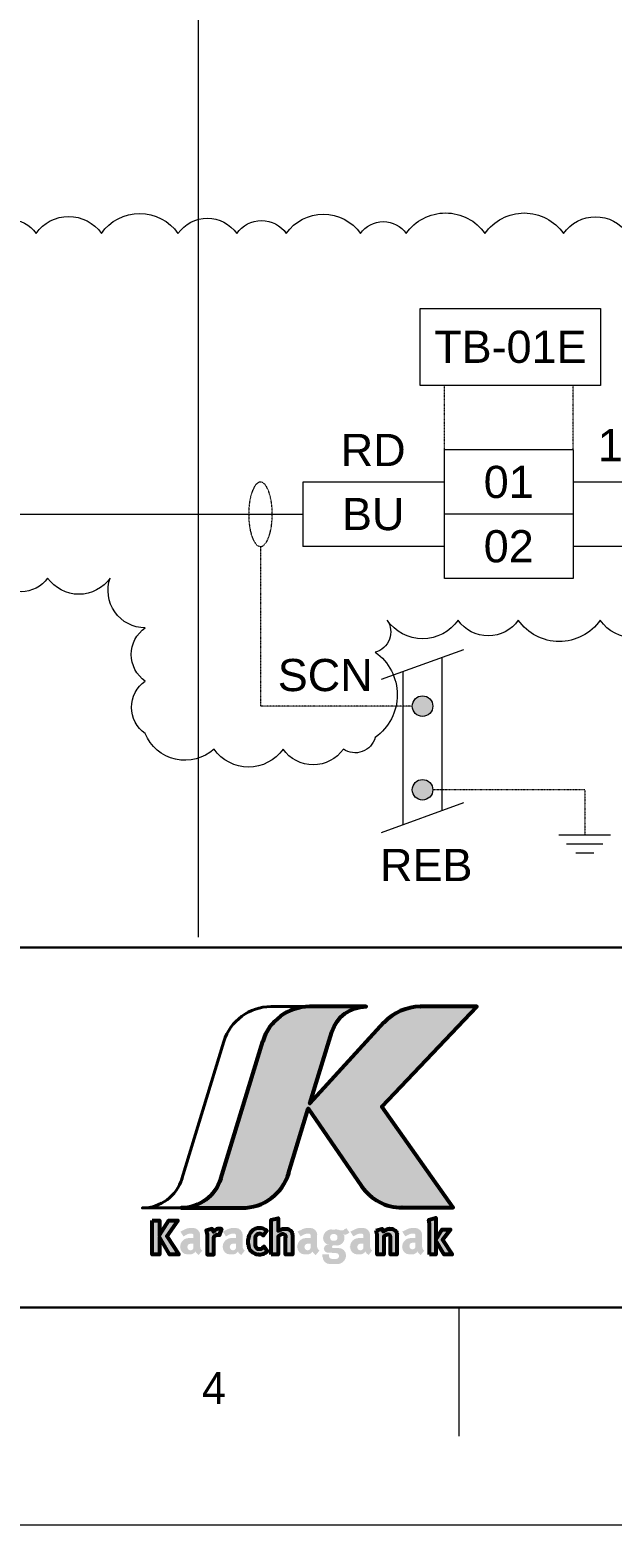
# Model space of a CAD drawing. Header units: millimetres. Extents: x 136827 to 348827, y 2171 to 31871.
# Drawn here: x 279435 to 283958, y 2171 to 13793 of the extents above; entities that cross this region are included whole.
import ezdxf

# ---------------------------------------------------------------- set-up
doc = ezdxf.new("R2010")
doc.units = ezdxf.units.MM
doc.linetypes.add('JIS_02_1.0', pattern=[2, 1, -1])
doc.linetypes.add('JIS_08_11', pattern=[12.799999999999999, 11, -0.6, 0.6, -0.6])
for name, color, linetype, lineweight in [('Level 1', 7, 'Continuous', 0), ('Level 32', 7, 'Continuous', 0), ('Main', 7, 'Continuous', 20), ('Text', 7, 'Continuous', 9)]:
    doc.layers.add(name, color=color, linetype=linetype, lineweight=lineweight)
doc.styles.add('01_ГОСТ_ISO', font='arial.ttf', dxfattribs={"height": 2.5})
doc.styles.add('Styledgn001', font='dgn001.shx')

# ---------------------------------------------------------------- blocks, each defined once
blk = doc.blocks.new('AnonymousCell')
at = {"layer": 'Level 1', "linetype": 'Continuous'}
h = blk.add_hatch(color=7, dxfattribs=at)
edge = h.paths.add_edge_path()
edge.add_arc((-9.965732914049681, -2.421391887535242), 3.214800639467308, 270.0000000000101, 343.0217555555657, ccw=False)
edge.add_line((-9.965732914049113, -5.636192527002549), (-9.975000000000364, -5.637499999999818))
edge.add_line((-9.975000000000364, -5.637499999999818), (-5.262500000000728, -5.637499999999818))
edge.add_line((-5.262500000000728, -5.637499999999818), (-5.252064638480078, -5.63619252700164))
edge.add_arc((-5.252064638480262, -1.823289442982471), 3.812903084019169, 270.0000000000027, 343.0217527777805)
edge.add_line((-1.605344311424233, -2.936689992811353), (-1.625, -2.9375))
edge.add_line((-1.625, -2.9375), (-0.0875000000005457, 2.087500000000091))
edge.add_line((-0.0875000000005457, 2.087500000000091), (4.049999999999272, -3.949999999999818))
edge.add_line((4.049999999999272, -3.949999999999818), (4.056013811182311, -3.951165733616108))
edge.add_arc((7.204095437460466, -1.799930738917724), 3.812903084019455, 214.3466666666609, 269.9994583333277)
edge.add_line((7.204059390782277, -5.612833822766788), (7.1875, -5.612499999999727))
edge.add_line((7.1875, -5.612499999999727), (11.17499999999927, -5.612499999999727))
edge.add_line((11.17499999999927, -5.612499999999727), (5.612499999999272, 2.237500000000182))
edge.add_line((5.612499999999272, 2.237500000000182), (13.01249999999982, 10.01250000000027))
edge.add_line((13.01249999999982, 10.01250000000027), (8.612499999999272, 10.01250000000027))
edge.add_line((8.612499999999272, 10.01250000000027), (8.619890880310777, 10.00838993677735))
edge.add_arc((8.619877755500493, 6.195451385904216), 3.812938550895722, 89.99980277777203, 137.498127777772)
edge.add_line((5.808768750766831, 8.771527191545829), (5.787499999999454, 8.775000000000091))
edge.add_line((5.787499999999454, 8.775000000000091), (0.0374999999994543, 2.487500000000182))
edge.add_line((0.0374999999994543, 2.487500000000182), (1.737499999999272, 8.0625))
edge.add_line((1.737499999999272, 8.0625), (1.74904035527652, 8.049927185668366))
edge.add_arc((4.394700239556833, 7.242166130723655), 2.766223806053211, 90.00066111109862, 163.021755555543, ccw=False)
edge.add_line((4.394668321302561, 10.00838993659272), (4.387499999999818, 10.01250000000027))
edge.add_line((4.387499999999818, 10.01250000000027), (0, 10.01250000000027))
edge.add_line((0, 10.01250000000027), (0.0119154852536667, 10.00838975489432))
edge.add_arc((0.01309319489807903, 6.195486852757538), 3.812903084019201, 90.01769722222221, 163.0217527777777)
edge.add_line((-3.633627132157926, 7.308887402586606), (-3.650000000000546, 7.3125))
edge.add_line((-3.650000000000546, 7.3125), (-6.912500000000364, -3.362499999999727))
edge.add_line((-6.912500000000364, -3.362499999999727), (-6.891047102588345, -3.360141221658978))
for points in [[(-12.21250000000055, -6.612499999999727), (-11.65000000000055, -6.612499999999727), (-11.65000000000055, -7.762499999999818), (-10.91250000000036, -6.612499999999727), (-10.23750000000018, -6.612499999999727), (-11.07500000000073, -7.824999999999818), (-10.15000000000055, -9.25), (-10.875, -9.25), (-11.65000000000055, -7.900000000000091), (-11.65000000000055, -9.25), (-12.21250000000055, -9.25)], [(9.324999999999818, -9.25), (9.324999999999818, -6.862499999999727), (9.274999999999636, -6.549999999999727), (9.8125, -6.400000000000091), (9.824999999999818, -6.549999999999727), (9.824999999999818, -8.125), (10.29999999999927, -7.299999999999727), (10.94999999999982, -7.299999999999727), (10.34999999999945, -8.112499999999727), (11.08749999999964, -9.25), (10.47499999999945, -9.25), (9.824999999999818, -8.174999999999727), (9.824999999999818, -9.25)]]:
    blk.add_hatch(color=7, dxfattribs=at).paths.add_polyline_path(points)
h = blk.add_hatch(color=7, dxfattribs=at)
edge = h.paths.add_edge_path()
edge.add_line((-2.975000000000364, -9.25), (-2.975000000000364, -6.549999999999727))
edge.add_line((-2.975000000000364, -6.549999999999727), (-2.425000000000182, -6.424999999999727))
edge.add_line((-2.425000000000182, -6.424999999999727), (-2.425000000000182, -7.424999999999727))
edge.add_line((-2.425000000000182, -7.424999999999727), (-2.287500000000364, -7.324999999999818))
edge.add_line((-2.287500000000364, -7.324999999999818), (-2.2712758691614, -7.33689697940008))
edge.add_arc((-1.987879033038052, -7.776863581548529), 0.5233396389829217, 89.99999999995521, 122.7869055555108, ccw=False)
edge.add_line((-1.987879033037643, -7.253523942565607), (-1.987500000000182, -7.262499999999818))
edge.add_line((-1.987500000000182, -7.262499999999818), (-1.825000000000728, -7.262499999999818))
edge.add_line((-1.825000000000728, -7.262499999999818), (-1.806186889290075, -7.253523942566062))
edge.add_arc((-1.806186889290075, -7.739482178764774), 0.4859582361987123, 0, 90, ccw=False)
edge.add_line((-1.320228653091363, -7.739482178764774), (-1.325000000000728, -7.737499999999727))
edge.add_line((-1.325000000000728, -7.737499999999727), (-1.325000000000728, -9.25))
edge.add_line((-1.325000000000728, -9.25), (-1.850000000000364, -9.25))
edge.add_line((-1.850000000000364, -9.25), (-1.850000000000364, -7.887499999999818))
edge.add_line((-1.850000000000364, -7.887499999999818), (-1.837900336878192, -7.895274943331515))
edge.add_arc((-2.062188753585022, -7.895274943331265), 0.22428841670683, 359.9999999999362, 483.6459027777141)
edge.add_line((-2.186457695501304, -7.708559855714157), (-2.200000000000728, -7.712500000000091))
edge.add_line((-2.200000000000728, -7.712500000000091), (-2.425000000000182, -7.862499999999727))
edge.add_line((-2.425000000000182, -7.862499999999727), (-2.425000000000182, -9.25))
edge.add_line((-2.425000000000182, -9.25), (-2.975000000000364, -9.25))
h = blk.add_hatch(color=7, dxfattribs=at)
edge = h.paths.add_edge_path()
edge.add_line((-9.700000000000728, -7.3125), (-9.685041376869776, -7.302249436715556))
edge.add_arc((-9.192356346617089, -8.309668816958037), 1.121442083535097, 90, 116.06124722222219, ccw=False)
edge.add_line((-9.192356346617089, -7.188226733423107), (-9.200000000000728, -7.1875))
edge.add_line((-9.200000000000728, -7.1875), (-9.0625, -7.1875))
edge.add_line((-9.0625, -7.1875), (-9.050021472861772, -7.188226733423107))
edge.add_arc((-9.050021472861772, -7.748947775191027), 0.5607210417675476, 0, 90, ccw=False)
edge.add_line((-8.489300431094307, -7.748947775191027), (-8.512500000000728, -7.75))
edge.add_line((-8.512500000000728, -7.75), (-8.512500000000728, -8.674999999999727))
edge.add_line((-8.512500000000728, -8.674999999999727), (-8.489300431094307, -8.673401986086446))
edge.add_arc((-8.190249208818386, -8.673401986086446), 0.2990512222760254, 180, 229.9356944444445)
edge.add_line((-8.382732621848845, -8.90227262477265), (-8.387500000000728, -8.900000000000091))
edge.add_line((-8.387500000000728, -8.900000000000091), (-8.325000000000728, -8.949999999999818))
edge.add_line((-8.325000000000728, -8.949999999999818), (-8.612500000000182, -9.299999999999727))
edge.add_line((-8.612500000000182, -9.299999999999727), (-8.775000000000546, -9.150000000000091))
edge.add_line((-8.775000000000546, -9.150000000000091), (-8.760402918654108, -9.163839427364564))
edge.add_arc((-8.5679191283607, -8.934969105961954), 0.2990512222760254, 195.8908416666667, 229.9356, ccw=False)
edge.add_line((-8.855542134418101, -9.016850971667282), (-8.855542131822403, -9.016850975830948))
edge.add_arc((-9.269592268517044, -8.762453861790618), 0.4859582361985416, 270, 328.4329611111111, ccw=False)
edge.add_line((-9.269592268517044, -9.24841209798933), (-9.287500000000364, -9.25))
edge.add_line((-9.287500000000364, -9.25), (-9.5, -9.25))
edge.add_line((-9.5, -9.25), (-9.482303752802181, -9.24841209798933))
edge.add_arc((-9.482303752802181, -8.68769105622141), 0.5607210417675476, 180, 270, ccw=False)
edge.add_line((-10.04302479456965, -8.68769105622141), (-10.05000000000018, -8.6875))
edge.add_line((-10.05000000000018, -8.6875), (-10.05000000000018, -8.650000000000091))
edge.add_line((-10.05000000000018, -8.650000000000091), (-10.04302479456965, -8.651146996859552))
edge.add_arc((-9.370159544448143, -8.651146996859552), 0.6728652501210585, 90, 180, ccw=False)
edge.add_line((-9.370159544448143, -7.978281746738503), (-9.387500000000728, -7.974999999999909))
edge.add_line((-9.387500000000728, -7.974999999999909), (-9.025000000000546, -7.974999999999909))
edge.add_line((-9.025000000000546, -7.974999999999909), (-9.025000000000546, -7.775000000000091))
edge.add_line((-9.025000000000546, -7.775000000000091), (-9.008882304562576, -7.776889439237038))
edge.add_arc((-9.158407915700991, -7.776889439237038), 0.1495256111380127, 0, 90)
edge.add_line((-9.158407915700991, -7.627363828099078), (-9.162500000000364, -7.625))
edge.add_line((-9.162500000000364, -7.625), (-9.237500000000182, -7.625))
edge.add_line((-9.237500000000182, -7.625), (-9.236538339460822, -7.627363828099078))
edge.add_arc((-9.236538339460822, -8.150703467082167), 0.5233396389830448, 450.0000000000001, 478.7710666666667)
edge.add_line((-9.488427513453644, -7.691970187543575), (-9.5, -7.6875))
edge.add_line((-9.5, -7.6875), (-9.787500000000364, -7.849999999999909))
edge.add_line((-9.787500000000364, -7.849999999999909), (-10.02500000000055, -7.474999999999909))
edge.add_line((-10.02500000000055, -7.474999999999909), (-9.700000000000728, -7.3125))
edge = h.paths.add_edge_path(flags=0)
edge.add_line((-9.262500000000728, -8.424999999999727), (-9.252356726249673, -8.418393870785167))
edge.add_arc((-9.252356726249673, -8.642682287492335), 0.2242884167070194, 90, 180)
edge.add_line((-9.47664514295684, -8.642682287492335), (-9.487500000000182, -8.637499999999818))
edge.add_line((-9.487500000000182, -8.637499999999818), (-9.487500000000182, -8.699999999999818))
edge.add_line((-9.487500000000182, -8.699999999999818), (-9.47664514295684, -8.70468868936132))
edge.add_arc((-9.252356726249673, -8.70468868936132), 0.2242884167070191, 180, 270)
edge.add_line((-9.252356726249673, -8.928977106068487), (-9.262500000000728, -8.9375))
edge.add_line((-9.262500000000728, -8.9375), (-9.237500000000182, -8.9375))
edge.add_line((-9.237500000000182, -8.9375), (-9.233170721269744, -8.928977106068487))
edge.add_arc((-9.233170721269744, -8.70468868936132), 0.2242884167070191, 270, 360)
edge.add_line((-9.008882304562576, -8.70468868936132), (-9.025000000000546, -8.699999999999818))
edge.add_line((-9.025000000000546, -8.699999999999818), (-9.025000000000546, -8.424999999999727))
edge.add_line((-9.025000000000546, -8.424999999999727), (-9.262500000000728, -8.424999999999727))
h = blk.add_hatch(color=7, dxfattribs=at)
edge = h.paths.add_edge_path()
edge.add_arc((-8.500502702972666, -7.754073775385621), 0.5607210417663405, -2.381739250267856e-10, 16.307161110872983, ccw=False)
edge.add_line((-7.939781661206325, -7.754073775387951), (-7.950000000000728, -7.75))
edge.add_line((-7.950000000000728, -7.75), (-7.950000000000728, -9.25))
edge.add_line((-7.950000000000728, -9.25), (-7.425000000000182, -9.25))
edge.add_line((-7.425000000000182, -9.25), (-7.425000000000182, -7.949999999999818))
edge.add_line((-7.425000000000182, -7.949999999999818), (-7.421866998301994, -7.952854291323547))
edge.add_arc((-7.197578581594826, -7.952854291323547), 0.2242884167071679, 90, 180, ccw=False)
edge.add_line((-7.197578581594826, -7.728565874616379), (-7.212500000000546, -7.724999999999909))
edge.add_line((-7.212500000000546, -7.724999999999909), (-7.125, -7.724999999999909))
edge.add_line((-7.125, -7.724999999999909), (-7.112744799344, -7.728565874616379))
edge.add_arc((-7.112744799344823, -7.952854291322509), 0.2242884167061296, 71.4492749997898, 89.99999999979002, ccw=False)
edge.add_line((-7.0413887628265, -7.74021936963527), (-7.050000000000182, -7.737499999999727))
edge.add_line((-7.050000000000182, -7.737499999999727), (-6.987500000000182, -7.762499999999818))
edge.add_line((-6.987500000000182, -7.762499999999818), (-6.837500000000546, -7.3125))
edge.add_line((-6.837500000000546, -7.3125), (-6.825828814747183, -7.328895870777615))
edge.add_arc((-6.87898749933164, -7.311056725056269), 0.05607210417682874, 341.4491277778837, 450.0000000001053)
edge.add_line((-6.878987499331743, -7.254984620879441), (-6.887500000000728, -7.262499999999818))
edge.add_line((-6.887500000000728, -7.262499999999818), (-7.050000000000182, -7.262499999999818))
edge.add_line((-7.050000000000182, -7.262499999999818), (-7.034943835791637, -7.254984620879895))
edge.add_arc((-7.034943835791966, -7.703561454293854), 0.4485768334139584, 89.99999999995802, 134.1589611110692)
edge.add_line((-7.347445526906995, -7.381748047913788), (-7.362500000000182, -7.375))
edge.add_line((-7.362500000000182, -7.375), (-7.462500000000546, -7.5))
edge.add_line((-7.462500000000546, -7.5), (-7.550000000000182, -7.25))
edge.add_line((-7.550000000000182, -7.25), (-8.025000000000546, -7.387499999999818))
edge.add_line((-8.025000000000546, -7.387499999999818), (-7.975000000000364, -7.587500000000091))
edge.add_line((-7.975000000000364, -7.587500000000091), (-7.962339353566676, -7.59663078241465))
h = blk.add_hatch(color=7, dxfattribs=at)
edge = h.paths.add_edge_path()
edge.add_line((-6.400000000000546, -7.3125), (-6.380413226511337, -7.302249436715556))
edge.add_arc((-5.887728196258649, -8.309668816958037), 1.121442083535097, 90, 116.06124722222219, ccw=False)
edge.add_line((-5.887728196258649, -7.188226733423107), (-5.887500000000728, -7.1875))
edge.add_line((-5.887500000000728, -7.1875), (-5.762500000000728, -7.1875))
edge.add_line((-5.762500000000728, -7.1875), (-5.745393322503332, -7.188226733423107))
edge.add_arc((-5.745393322503332, -7.748947775191027), 0.5607210417675476, 0, 90, ccw=False)
edge.add_line((-5.184672280735867, -7.748947775191027), (-5.1875, -7.75))
edge.add_line((-5.1875, -7.75), (-5.1875, -8.674999999999727))
edge.add_line((-5.1875, -8.674999999999727), (-5.184672280736777, -8.673401986086446))
edge.add_arc((-4.885621058460856, -8.673401986086446), 0.2990512222760254, 180, 229.9356944444445)
edge.add_line((-5.078104471491315, -8.90227262477265), (-5.087500000000546, -8.900000000000091))
edge.add_line((-5.087500000000546, -8.900000000000091), (-5.025000000000546, -8.949999999999818))
edge.add_line((-5.025000000000546, -8.949999999999818), (-5.300000000000182, -9.299999999999727))
edge.add_line((-5.300000000000182, -9.299999999999727), (-5.475000000000364, -9.150000000000091))
edge.add_line((-5.475000000000364, -9.150000000000091), (-5.455774768295669, -9.163839427364564))
edge.add_arc((-5.26329097800226, -8.934969105961954), 0.2990512222760254, 195.8908416666667, 229.9356, ccw=False)
edge.add_line((-5.550913984058752, -9.016850971667282), (-5.550913981464873, -9.016850975830948))
edge.add_arc((-5.964964118159514, -8.762453861790618), 0.4859582361985416, 270, 328.4329611111111, ccw=False)
edge.add_line((-5.964964118159514, -9.24841209798933), (-5.975000000000364, -9.25))
edge.add_line((-5.975000000000364, -9.25), (-6.200000000000728, -9.25))
edge.add_line((-6.200000000000728, -9.25), (-6.177675602444651, -9.24841209798933))
edge.add_arc((-6.177675602444651, -8.68769105622141), 0.5607210417675476, 180, 270, ccw=False)
edge.add_line((-6.738396644212116, -8.68769105622141), (-6.75, -8.6875))
edge.add_line((-6.75, -8.6875), (-6.75, -8.650000000000091))
edge.add_line((-6.75, -8.650000000000091), (-6.738396644212116, -8.651146996859552))
edge.add_arc((-6.065531394090613, -8.651146996859552), 0.6728652501210585, 90, 180, ccw=False)
edge.add_line((-6.065531394090613, -7.978281746738503), (-6.075000000000728, -7.974999999999909))
edge.add_line((-6.075000000000728, -7.974999999999909), (-5.712500000000546, -7.974999999999909))
edge.add_line((-5.712500000000546, -7.974999999999909), (-5.712500000000546, -7.775000000000091))
edge.add_line((-5.712500000000546, -7.775000000000091), (-5.704254154203227, -7.776889439237038))
edge.add_arc((-5.853779765341642, -7.776889439237038), 0.1495256111380127, 0, 90)
edge.add_line((-5.853779765341642, -7.627363828099078), (-5.862500000000182, -7.625))
edge.add_line((-5.862500000000182, -7.625), (-5.9375, -7.625))
edge.add_line((-5.9375, -7.625), (-5.931910189102382, -7.627363828099078))
edge.add_arc((-5.931910189102382, -8.150703467082167), 0.5233396389830448, 450.0000000000001, 478.7710666666667)
edge.add_line((-6.183799363095204, -7.691970187543575), (-6.200000000000728, -7.6875))
edge.add_line((-6.200000000000728, -7.6875), (-6.487500000000182, -7.849999999999909))
edge.add_line((-6.487500000000182, -7.849999999999909), (-6.725000000000364, -7.474999999999909))
edge.add_line((-6.725000000000364, -7.474999999999909), (-6.400000000000546, -7.3125))
edge = h.paths.add_edge_path(flags=0)
edge.add_line((-5.962500000000546, -8.424999999999727), (-5.947728575891233, -8.418393870785167))
edge.add_arc((-5.947728575891233, -8.642682287492335), 0.2242884167070194, 90, 180)
edge.add_line((-6.172016992597491, -8.642682287492335), (-6.1875, -8.637499999999818))
edge.add_line((-6.1875, -8.637499999999818), (-6.1875, -8.699999999999818))
edge.add_line((-6.1875, -8.699999999999818), (-6.172016992597491, -8.70468868936132))
edge.add_arc((-5.947728575891233, -8.70468868936132), 0.2242884167070191, 180, 270)
edge.add_line((-5.947728575891233, -8.928977106068487), (-5.962500000000546, -8.9375))
edge.add_line((-5.962500000000546, -8.9375), (-5.9375, -8.9375))
edge.add_line((-5.9375, -8.9375), (-5.928542570911304, -8.928977106068487))
edge.add_arc((-5.928542570911304, -8.70468868936132), 0.2242884167070191, 270, 360)
edge.add_line((-5.704254154204136, -8.70468868936132), (-5.712500000000546, -8.699999999999818))
edge.add_line((-5.712500000000546, -8.699999999999818), (-5.712500000000546, -8.424999999999727))
edge.add_line((-5.712500000000546, -8.424999999999727), (-5.962500000000546, -8.424999999999727))
h = blk.add_hatch(color=7, dxfattribs=at)
edge = h.paths.add_edge_path()
edge.add_line((-4.775000000000546, -8.087500000000091), (-4.775000000000546, -8.424999999999727))
edge.add_line((-4.775000000000546, -8.424999999999727), (-4.762478306873163, -8.426126557561474))
edge.add_arc((-3.940087445613699, -8.42612655756102), 0.8223908612594641, 180.0000000000317, 270.0000000000317)
edge.add_line((-3.940087445613244, -9.248517418820484), (-3.950000000000728, -9.25))
edge.add_line((-3.950000000000728, -9.25), (-3.8125, -9.25))
edge.add_line((-3.8125, -9.25), (-3.798478413415978, -9.248517420035569))
edge.add_arc((-3.845693852661986, -8.479791006445518), 0.7701750428663697, 273.5147111111602, 303.5489694444935)
edge.add_line((-3.420057009908305, -9.121665507220314), (-3.425000000000182, -9.125))
edge.add_line((-3.425000000000182, -9.125), (-3.25, -8.987499999999727))
edge.add_line((-3.25, -8.987499999999727), (-3.512500000000728, -8.637499999999818))
edge.add_line((-3.512500000000728, -8.637499999999818), (-3.662500000000364, -8.775000000000091))
edge.add_line((-3.662500000000364, -8.775000000000091), (-3.664036900633619, -8.777156169454429))
edge.add_arc((-3.889336538790969, -8.478866041456222), 0.3738140278467624, 270.6758222220893, 307.0638861109782, ccw=False)
edge.add_line((-3.884927383857757, -8.852654065298339), (-3.884927366507327, -8.852654065220122))
edge.add_arc((-3.880983709670304, -8.55362884702671), 0.2990512222761611, 179.9999999999847, 269.24440555554025, ccw=False)
edge.add_line((-4.180034931946466, -8.55362884702663), (-4.1875, -8.549999999999727))
edge.add_line((-4.1875, -8.549999999999727), (-4.1875, -7.924999999999727))
edge.add_line((-4.1875, -7.924999999999727), (-4.180034931946466, -7.92620169474776))
edge.add_arc((-3.880983709670304, -7.926201694747681), 0.2990512222761614, 90.75559444445969, 180.0000000000153, ccw=False)
edge.add_line((-3.884927366507327, -7.627176476554268), (-3.884927383857757, -7.627176476476052))
edge.add_arc((-3.889336538790969, -8.000964500318169), 0.3738140278467624, 52.93611388902178, 89.32417777791068, ccw=False)
edge.add_line((-3.664036900633619, -7.702674372319962), (-3.662500000000364, -7.699999999999818))
edge.add_line((-3.662500000000364, -7.699999999999818), (-3.575000000000728, -7.775000000000091))
edge.add_line((-3.575000000000728, -7.775000000000091), (-3.300000000000182, -7.424999999999727))
edge.add_line((-3.300000000000182, -7.424999999999727), (-3.412500000000364, -7.349999999999909))
edge.add_line((-3.412500000000364, -7.349999999999909), (-3.411191273264194, -7.346762020806636))
edge.add_arc((-3.861788438195215, -7.943343871529611), 0.7476280556907442, 52.93631666662784, 89.99999999996118)
edge.add_line((-3.861788438194708, -7.195715815838867), (-3.861788374322714, -7.195715815810217))
edge.add_arc((-3.863556499692135, -8.094637623019203), 0.8989235461056688, 89.88730277777273, 179.8867472222172)
edge.add_line((-4.762478289714636, -8.092860781458057), (-4.775000000000546, -8.087500000000091))
h = blk.add_hatch(color=7, dxfattribs=at)
edge = h.paths.add_edge_path()
edge.add_line((-0.5875000000005457, -7.3125), (-0.5828819383032169, -7.302249436715556))
edge.add_arc((-0.0901969080505296, -8.309668816958037), 1.121442083535097, 90, 116.06124722222219, ccw=False)
edge.add_line((-0.0901969080505296, -7.188226733423107), (-0.1000000000003638, -7.1875))
edge.add_line((-0.1000000000003638, -7.1875), (0.0374999999994543, -7.1875))
edge.add_line((0.0374999999994543, -7.1875), (0.05213796570296836, -7.188226733423107))
edge.add_arc((0.05213796570296836, -7.748947775191027), 0.5607210417675476, 0, 90, ccw=False)
edge.add_line((0.6128590074704334, -7.748947775191027), (0.5999999999994543, -7.75))
edge.add_line((0.5999999999994543, -7.75), (0.5999999999994543, -8.674999999999727))
edge.add_line((0.5999999999994543, -8.674999999999727), (0.6128590074713429, -8.673401986086446))
edge.add_arc((0.9119102297472637, -8.673401986086446), 0.2990512222760254, 180, 229.9356944444445)
edge.add_line((0.7194268167168048, -8.90227262477265), (0.7124999999996362, -8.900000000000091))
edge.add_line((0.7124999999996362, -8.900000000000091), (0.7749999999996362, -8.949999999999818))
edge.add_line((0.7749999999996362, -8.949999999999818), (0.4874999999992724, -9.299999999999727))
edge.add_line((0.4874999999992724, -9.299999999999727), (0.3374999999996362, -9.150000000000091))
edge.add_line((0.3374999999996362, -9.150000000000091), (0.3417565199106321, -9.163839427364564))
edge.add_arc((0.5342403102040407, -8.934969105961954), 0.2990512222760254, 195.8908416666667, 229.9356, ccw=False)
edge.add_line((0.2466173041475486, -9.016850971667282), (0.246617306742337, -9.016850975830948))
edge.add_arc((-0.167432829952304, -8.762453861790618), 0.4859582361985416, 270, 328.4329611111111, ccw=False)
edge.add_line((-0.167432829952304, -9.24841209798933), (-0.1750000000001819, -9.25))
edge.add_line((-0.1750000000001819, -9.25), (-0.3875000000007276, -9.25))
edge.add_line((-0.3875000000007276, -9.25), (-0.3801443142365315, -9.24841209798933))
edge.add_arc((-0.3801443142365315, -8.68769105622141), 0.5607210417675476, 180, 270, ccw=False)
edge.add_line((-0.9408653560039966, -8.68769105622141), (-0.9625000000005457, -8.6875))
edge.add_line((-0.9625000000005457, -8.6875), (-0.9625000000005457, -8.650000000000091))
edge.add_line((-0.9625000000005457, -8.650000000000091), (-0.9408653560039966, -8.651146996859552))
edge.add_arc((-0.2680001058824928, -8.651146996859552), 0.6728652501210585, 90, 180, ccw=False)
edge.add_line((-0.2680001058824928, -7.978281746738503), (-0.2875000000003638, -7.974999999999909))
edge.add_line((-0.2875000000003638, -7.974999999999909), (0.0874999999996362, -7.974999999999909))
edge.add_line((0.0874999999996362, -7.974999999999909), (0.0874999999996362, -7.775000000000091))
edge.add_line((0.0874999999996362, -7.775000000000091), (0.09327713400307402, -7.776889439237038))
edge.add_arc((-0.05624847713534109, -7.776889439237038), 0.1495256111380127, 0, 90)
edge.add_line((-0.05624847713534109, -7.627363828099078), (-0.0625, -7.625))
edge.add_line((-0.0625, -7.625), (-0.1500000000005457, -7.625))
edge.add_line((-0.1500000000005457, -7.625), (-0.1343789008960812, -7.627363828099078))
edge.add_arc((-0.1343789008960812, -8.150703467082167), 0.5233396389830448, 450.0000000000001, 478.7710666666667)
edge.add_line((-0.3862680748879939, -7.691970187543575), (-0.4000000000005457, -7.6875))
edge.add_line((-0.4000000000005457, -7.6875), (-0.6875, -7.849999999999909))
edge.add_line((-0.6875, -7.849999999999909), (-0.9250000000001819, -7.474999999999909))
edge.add_line((-0.9250000000001819, -7.474999999999909), (-0.5875000000005457, -7.3125))
edge = h.paths.add_edge_path(flags=0)
edge.add_line((-0.1625000000003638, -8.424999999999727), (-0.1501972876831132, -8.418393870785167))
edge.add_arc((-0.1501972876831132, -8.642682287492335), 0.2242884167070194, 90, 180)
edge.add_line((-0.3744857043902812, -8.642682287492335), (-0.3875000000007276, -8.637499999999818))
edge.add_line((-0.3875000000007276, -8.637499999999818), (-0.3875000000007276, -8.699999999999818))
edge.add_line((-0.3875000000007276, -8.699999999999818), (-0.3744857043902812, -8.70468868936132))
edge.add_arc((-0.1501972876831132, -8.70468868936132), 0.2242884167070191, 180, 270)
edge.add_line((-0.1501972876831132, -8.928977106068487), (-0.1625000000003638, -8.9375))
edge.add_line((-0.1625000000003638, -8.9375), (-0.1500000000005457, -8.9375))
edge.add_line((-0.1500000000005457, -8.9375), (-0.1310112827031844, -8.928977106068487))
edge.add_arc((-0.1310112827031844, -8.70468868936132), 0.2242884167070191, 270, 360)
edge.add_line((0.09327713400398352, -8.70468868936132), (0.0874999999996362, -8.699999999999818))
edge.add_line((0.0874999999996362, -8.699999999999818), (0.0874999999996362, -8.424999999999727))
edge.add_line((0.0874999999996362, -8.424999999999727), (-0.1625000000003638, -8.424999999999727))
h = blk.add_hatch(color=7, dxfattribs=at)
edge = h.paths.add_edge_path()
edge.add_line((1.724999999999454, -7.3125), (1.974999999999454, -7.3125))
edge.add_line((1.974999999999454, -7.3125), (1.985581651759276, -7.30120050710093))
edge.add_arc((1.985581651759276, -8.42264259063586), 1.121442083535097, 74.89065555555561, 90, ccw=False)
edge.add_line((2.277898949319933, -7.339968611882341), (2.274999999999636, -7.349999999999909))
edge.add_line((2.274999999999636, -7.349999999999909), (2.399999999999636, -7.375))
edge.add_line((2.399999999999636, -7.375), (2.402438941509899, -7.373594048029645))
edge.add_arc((2.499877900724641, -7.01270268398639), 0.3738140278450317, -105.1093222222222, -56.1363833333333)
edge.add_line((2.708173780020843, -7.323105251762627), (2.6875, -7.3125))
edge.add_line((2.6875, -7.3125), (2.875, -7.212500000000091))
edge.add_line((2.875, -7.212500000000091), (3.112499999999272, -7.549999999999727))
edge.add_line((3.112499999999272, -7.549999999999727), (2.962499999999636, -7.650000000000091))
edge.add_line((2.962499999999636, -7.650000000000091), (2.977347385885878, -7.64972612061274))
edge.add_arc((2.768026020580692, -7.324903504848407), 0.386426145188393, -116.78669722222219, -57.20156111111112, ccw=False)
edge.add_line((2.593875237511384, -7.669862445073704), (2.593875002639834, -7.669862306183859))
edge.add_arc((2.496534060765043, -7.871926738738694), 0.2242884167070193, 0, 64.2783861111111, ccw=False)
edge.add_line((2.720822477471302, -7.871926738738694), (2.712499999999636, -7.875))
edge.add_line((2.712499999999636, -7.875), (2.712499999999636, -7.949999999999818))
edge.add_line((2.712499999999636, -7.949999999999818), (2.720822477470392, -7.962206507188512))
edge.add_arc((2.122720032918551, -7.962206507188512), 0.5981024445520521, -90, 0, ccw=False)
edge.add_line((2.122720032918551, -8.560308951740808), (2.125, -8.549999999999727))
edge.add_line((2.125, -8.549999999999727), (1.824999999999818, -8.549999999999727))
edge.add_line((1.824999999999818, -8.549999999999727), (1.833086120540429, -8.560308951741263))
edge.add_arc((1.833086120540429, -8.63507175731047), 0.07476280556900634, 450, 540)
edge.add_line((1.758323314970767, -8.63507175731047), (1.75, -8.637499999999818))
edge.add_line((1.75, -8.637499999999818), (1.75, -8.674999999999727))
edge.add_line((1.75, -8.674999999999727), (1.758323314970767, -8.680944345736407))
edge.add_arc((1.833086120540429, -8.680944345736407), 0.07476280556900651, 180, 270)
edge.add_line((1.833086120540429, -8.755707151305614), (1.824999999999818, -8.75))
edge.add_line((1.824999999999818, -8.75), (2.274999999999636, -8.75))
edge.add_line((2.274999999999636, -8.75), (2.27923783544793, -8.75570715130607))
edge.add_arc((2.27923783544793, -9.316428193073534), 0.5607210417675476, 0, 90, ccw=False)
edge.add_line((2.839958877215395, -9.316428193073534), (2.837499999999636, -9.3125))
edge.add_line((2.837499999999636, -9.3125), (2.837499999999636, -9.324999999999818))
edge.add_line((2.837499999999636, -9.324999999999818), (2.839958877216304, -9.325998766721568))
edge.add_arc((2.1670936270948, -9.325998766721568), 0.6728652501210574, -90, 0, ccw=False)
edge.add_line((2.1670936270948, -9.998864016842617), (2.162499999999454, -10))
edge.add_line((2.162499999999454, -10), (1.574999999999818, -10))
edge.add_line((1.574999999999818, -10), (1.588549132478875, -9.998864016843072))
edge.add_arc((1.588549132478875, -9.438142975075607), 0.5607210417675486, -180, -90, ccw=False)
edge.add_line((1.027828090711409, -9.438142975075607), (1.012499999999818, -9.4375))
edge.add_line((1.012499999999818, -9.4375), (1.012499999999818, -9.25))
edge.add_line((1.012499999999818, -9.25), (1.512499999999818, -9.25))
edge.add_line((1.512499999999818, -9.25), (1.512499999999818, -9.375))
edge.add_line((1.512499999999818, -9.375), (1.520050515481671, -9.37327315775292))
edge.add_arc((1.744338932187929, -9.37327315775292), 0.2242884167070191, 180, 270)
edge.add_line((1.744338932187929, -9.597561574460087), (1.724999999999454, -9.599999999999909))
edge.add_line((1.724999999999454, -9.599999999999909), (2.074999999999818, -9.599999999999909))
edge.add_line((2.074999999999818, -9.599999999999909), (2.076420361966484, -9.597561574460087))
edge.add_arc((2.076420361966484, -9.37327315775292), 0.2242884167070194, -90, 0)
edge.add_line((2.300708778672742, -9.37327315775292), (2.287499999999454, -9.375))
edge.add_line((2.287499999999454, -9.375), (2.300708778672742, -9.372617114133845))
edge.add_arc((2.076420361966484, -9.372617114133845), 0.2242884167070191, 0, 90)
edge.add_line((2.076420361966484, -9.148328697426678), (2.074999999999818, -9.150000000000091))
edge.add_line((2.074999999999818, -9.150000000000091), (1.399999999999636, -9.099999999999909))
edge.add_line((1.399999999999636, -9.099999999999909), (1.41360142841495, -9.111171374574951))
edge.add_arc((1.430339821474263, -8.812588957573553), 0.2990512222760254, 180, 266.79138333333333, ccw=False)
edge.add_line((1.131288599198342, -8.812588957573553), (1.112499999999272, -8.799999999999727))
edge.add_line((1.112499999999272, -8.799999999999727), (1.112499999999272, -8.787499999999909))
edge.add_line((1.112499999999272, -8.787499999999909), (1.131288599198342, -8.78668044711776))
edge.add_arc((1.430339821474263, -8.78668044711776), 0.2990512222760254, 90, 180, ccw=False)
edge.add_line((1.430339821474263, -8.48762922484184), (1.424999999999272, -8.487499999999727))
edge.add_line((1.424999999999272, -8.487499999999727), (1.537499999999454, -8.487499999999727))
edge.add_line((1.537499999999454, -8.487499999999727), (1.547467905355006, -8.487629224841385))
edge.add_arc((1.547467905355006, -8.001670988643127), 0.485958236198542, -180, -90, ccw=False)
edge.add_line((1.061509669156294, -8.001670988643127), (1.049999999999272, -7.987499999999727))
edge.add_line((1.049999999999272, -7.987499999999727), (1.049999999999272, -7.974999999999909))
edge.add_line((1.049999999999272, -7.974999999999909), (1.061509669156294, -7.974065757222434))
edge.add_arc((1.734374919276888, -7.974065757222434), 0.6728652501210574, 90, 180, ccw=False)
edge.add_line((1.734374919276888, -7.301200507101385), (1.724999999999454, -7.3125))
edge = h.paths.add_edge_path(flags=0)
edge.add_line((1.94787786674533, -7.666211825700884), (1.924999999999272, -7.662499999999909))
edge.add_line((1.924999999999272, -7.662499999999909), (1.824999999999818, -7.662499999999909))
edge.add_line((1.824999999999818, -7.662499999999909), (1.832123549418611, -7.666211825700884))
edge.add_arc((1.832123549418611, -7.890500242408052), 0.2242884167070191, 450, 540)
edge.add_line((1.607835132711443, -7.890500242408052), (1.599999999999454, -7.887499999999818))
edge.add_line((1.599999999999454, -7.887499999999818), (1.599999999999454, -7.974999999999909))
edge.add_line((1.599999999999454, -7.974999999999909), (1.607835132711443, -7.967337715831945))
edge.add_arc((1.832123549418611, -7.967337715831945), 0.2242884167070191, 180, 270)
edge.add_line((1.832123549418611, -8.191626132539113), (1.824999999999818, -8.1875))
edge.add_line((1.824999999999818, -8.1875), (1.924999999999272, -8.1875))
edge.add_line((1.924999999999272, -8.1875), (1.94787786674533, -8.191626132539113))
edge.add_arc((1.94787786674533, -7.967337715831945), 0.2242884167070194, -90, 0)
edge.add_line((2.172166283452498, -7.967337715831945), (2.162499999999454, -7.974999999999909))
edge.add_line((2.162499999999454, -7.974999999999909), (2.162499999999454, -7.887499999999818))
edge.add_line((2.162499999999454, -7.887499999999818), (2.172166283452498, -7.890500242408052))
edge.add_arc((1.94787786674533, -7.890500242408052), 0.2242884167070194, 360, 450)
h = blk.add_hatch(color=7, dxfattribs=at)
edge = h.paths.add_edge_path()
edge.add_line((3.5, -7.3125), (3.517864488901978, -7.302249436715556))
edge.add_arc((4.010549519154665, -8.309668816958037), 1.121442083535097, 90, 116.06124722222219, ccw=False)
edge.add_line((4.010549519154665, -7.188226733423107), (4, -7.1875))
edge.add_line((4, -7.1875), (4.137499999999818, -7.1875))
edge.add_line((4.137499999999818, -7.1875), (4.152884392909073, -7.188226733423107))
edge.add_arc((4.152884392909073, -7.748947775191027), 0.5607210417675476, 0, 90, ccw=False)
edge.add_line((4.713605434676538, -7.748947775191027), (4.712499999999636, -7.75))
edge.add_line((4.712499999999636, -7.75), (4.712499999999636, -8.674999999999727))
edge.add_line((4.712499999999636, -8.674999999999727), (4.713605434676538, -8.673401986086446))
edge.add_arc((5.012656656952458, -8.673401986086446), 0.2990512222760254, 180, 229.9356944444445)
edge.add_line((4.820173243922, -8.90227262477265), (4.8125, -8.900000000000091))
edge.add_line((4.8125, -8.900000000000091), (4.875, -8.949999999999818))
edge.add_line((4.875, -8.949999999999818), (4.587499999999636, -9.299999999999727))
edge.add_line((4.587499999999636, -9.299999999999727), (4.424999999999272, -9.150000000000091))
edge.add_line((4.424999999999272, -9.150000000000091), (4.442502947117646, -9.163839427364564))
edge.add_arc((4.634986737411054, -8.934969105961954), 0.2990512222760254, 195.8908416666667, 229.9356, ccw=False)
edge.add_line((4.347363731353653, -9.016850971667282), (4.347363733948441, -9.016850975830948))
edge.add_arc((3.933313597252891, -8.762453861790618), 0.4859582361985416, 270, 328.4329611111111, ccw=False)
edge.add_line((3.933313597252891, -9.24841209798933), (3.924999999999272, -9.25))
edge.add_line((3.924999999999272, -9.25), (3.712499999999636, -9.25))
edge.add_line((3.712499999999636, -9.25), (3.720602112968663, -9.24841209798933))
edge.add_arc((3.720602112968663, -8.68769105622141), 0.5607210417675476, 180, 270, ccw=False)
edge.add_line((3.159881071201198, -8.68769105622141), (3.137499999999818, -8.6875))
edge.add_line((3.137499999999818, -8.6875), (3.137499999999818, -8.650000000000091))
edge.add_line((3.137499999999818, -8.650000000000091), (3.159881071201198, -8.651146996859552))
edge.add_arc((3.832746321322702, -8.651146996859552), 0.6728652501210585, 90, 180, ccw=False)
edge.add_line((3.832746321322702, -7.978281746738503), (3.8125, -7.974999999999909))
edge.add_line((3.8125, -7.974999999999909), (4.1875, -7.974999999999909))
edge.add_line((4.1875, -7.974999999999909), (4.1875, -7.775000000000091))
edge.add_line((4.1875, -7.775000000000091), (4.194023561208269, -7.776889439237038))
edge.add_arc((4.044497950069854, -7.776889439237038), 0.1495256111380127, 0, 90)
edge.add_line((4.044497950069854, -7.627363828099078), (4.037499999999454, -7.625))
edge.add_line((4.037499999999454, -7.625), (3.949999999999818, -7.625))
edge.add_line((3.949999999999818, -7.625), (3.966367526310933, -7.627363828099078))
edge.add_arc((3.966367526310933, -8.150703467082167), 0.5233396389830448, 450.0000000000001, 478.7710666666667)
edge.add_line((3.71447835231811, -7.691970187543575), (3.699999999999818, -7.6875))
edge.add_line((3.699999999999818, -7.6875), (3.412499999999454, -7.849999999999909))
edge.add_line((3.412499999999454, -7.849999999999909), (3.174999999999272, -7.474999999999909))
edge.add_line((3.174999999999272, -7.474999999999909), (3.5, -7.3125))
edge = h.paths.add_edge_path(flags=0)
edge.add_line((3.9375, -8.424999999999727), (3.950549139522082, -8.418393870785167))
edge.add_arc((3.950549139522082, -8.642682287492335), 0.2242884167070194, 90, 180)
edge.add_line((3.726260722815823, -8.642682287492335), (3.712499999999636, -8.637499999999818))
edge.add_line((3.712499999999636, -8.637499999999818), (3.712499999999636, -8.699999999999818))
edge.add_line((3.712499999999636, -8.699999999999818), (3.726260722815823, -8.70468868936132))
edge.add_arc((3.950549139522082, -8.70468868936132), 0.2242884167070191, 180, 270)
edge.add_line((3.950549139522082, -8.928977106068487), (3.9375, -8.9375))
edge.add_line((3.9375, -8.9375), (3.949999999999818, -8.9375))
edge.add_line((3.949999999999818, -8.9375), (3.969735144501101, -8.928977106068487))
edge.add_arc((3.969735144501101, -8.70468868936132), 0.2242884167070191, 270, 360)
edge.add_line((4.194023561208269, -8.70468868936132), (4.1875, -8.699999999999818))
edge.add_line((4.1875, -8.699999999999818), (4.1875, -8.424999999999727))
edge.add_line((4.1875, -8.424999999999727), (3.9375, -8.424999999999727))
h = blk.add_hatch(color=7, dxfattribs=at)
edge = h.paths.add_edge_path()
edge.add_line((5.174999999999272, -7.387499999999818), (5.662499999999454, -7.25))
edge.add_line((5.662499999999454, -7.25), (5.724999999999454, -7.474999999999909))
edge.add_line((5.724999999999454, -7.474999999999909), (5.974999999999454, -7.3125))
edge.add_line((5.974999999999454, -7.3125), (5.990175064273899, -7.321340191470881))
edge.add_arc((6.237789049725923, -7.73948217876594), 0.4859582361998785, 90.00000000004911, 120.63303333338251, ccw=False)
edge.add_line((6.237789049725507, -7.253523942566062), (6.224999999999454, -7.262499999999818))
edge.add_line((6.224999999999454, -7.262499999999818), (6.3125, -7.262499999999818))
edge.add_line((6.3125, -7.262499999999818), (6.32408004602803, -7.253523942566062))
edge.add_arc((6.32408004602803, -7.739482178764774), 0.4859582361987123, 0, 90, ccw=False)
edge.add_line((6.810038282226742, -7.739482178764774), (6.799999999999272, -7.737499999999727))
edge.add_line((6.799999999999272, -7.737499999999727), (6.799999999999272, -9.25))
edge.add_line((6.799999999999272, -9.25), (6.287499999999454, -9.25))
edge.add_line((6.287499999999454, -9.25), (6.287499999999454, -7.875))
edge.add_line((6.287499999999454, -7.875), (6.292366927201329, -7.883220538732985))
edge.add_arc((6.105459913279014, -7.883220538732851), 0.1869070139223146, 359.9999999999589, 483.6459166666259)
edge.add_line((6.001902423964566, -7.727624657488377), (5.987499999999272, -7.724999999999909))
edge.add_line((5.987499999999272, -7.724999999999909), (5.787499999999454, -7.862499999999727))
edge.add_line((5.787499999999454, -7.862499999999727), (5.787499999999454, -9.25))
edge.add_line((5.787499999999454, -9.25), (5.25, -9.25))
edge.add_line((5.25, -9.25), (5.25, -7.712500000000091))
edge.add_line((5.25, -7.712500000000091), (5.174999999999272, -7.387499999999818))
h = blk.add_hatch(color=7, dxfattribs=at)
edge = h.paths.add_edge_path()
edge.add_line((7.212499999999636, -7.474999999999909), (7.5625, -7.3125))
edge.add_line((7.5625, -7.3125), (7.564049955138216, -7.302249436715556))
edge.add_arc((8.056734985390904, -8.309668816958037), 1.121442083535097, 90, 116.06124722222219, ccw=False)
edge.add_line((8.056734985390904, -7.188226733423107), (8.049999999999272, -7.1875))
edge.add_line((8.049999999999272, -7.1875), (8.1875, -7.1875))
edge.add_line((8.1875, -7.1875), (8.199069859144402, -7.188226733423107))
edge.add_arc((8.199069859144402, -7.748947775191027), 0.5607210417675476, 0, 90, ccw=False)
edge.add_line((8.759790900911867, -7.748947775191027), (8.75, -7.75))
edge.add_line((8.75, -7.75), (8.75, -8.674999999999727))
edge.add_line((8.75, -8.674999999999727), (8.759790900912776, -8.673401986086446))
edge.add_arc((9.058842123188697, -8.673401986086446), 0.2990512222760254, 180, 229.9356944444445)
edge.add_line((8.866358710157328, -8.90227262477265), (8.862499999999272, -8.900000000000091))
edge.add_line((8.862499999999272, -8.900000000000091), (8.924999999999272, -8.949999999999818))
edge.add_line((8.924999999999272, -8.949999999999818), (8.649999999999636, -9.299999999999727))
edge.add_line((8.649999999999636, -9.299999999999727), (8.474999999999454, -9.150000000000091))
edge.add_line((8.474999999999454, -9.150000000000091), (8.488688413353884, -9.163839427364564))
edge.add_arc((8.681172203647293, -8.934969105961954), 0.2990512222760254, 195.8908416666667, 229.9356, ccw=False)
edge.add_line((8.393549197589891, -9.016850971667282), (8.39354920018468, -9.016850975830948))
edge.add_arc((7.979499063489129, -8.762453861790618), 0.4859582361985416, 270, 328.4329611111111, ccw=False)
edge.add_line((7.979499063489129, -9.24841209798933), (7.974999999999454, -9.25))
edge.add_line((7.974999999999454, -9.25), (7.762499999999818, -9.25))
edge.add_line((7.762499999999818, -9.25), (7.766787579204902, -9.24841209798933))
edge.add_arc((7.766787579204902, -8.68769105622141), 0.5607210417675476, 180, 270, ccw=False)
edge.add_line((7.206066537437437, -8.68769105622141), (7.1875, -8.6875))
edge.add_line((7.1875, -8.6875), (7.1875, -8.650000000000091))
edge.add_line((7.1875, -8.650000000000091), (7.206066537437437, -8.651146996859552))
edge.add_arc((7.878931787558031, -8.651146996859552), 0.6728652501210585, 90, 180, ccw=False)
edge.add_line((7.878931787558031, -7.978281746738503), (7.862499999999272, -7.974999999999909))
edge.add_line((7.862499999999272, -7.974999999999909), (8.224999999999454, -7.974999999999909))
edge.add_line((8.224999999999454, -7.974999999999909), (8.224999999999454, -7.775000000000091))
edge.add_line((8.224999999999454, -7.775000000000091), (8.240209027444507, -7.776889439237038))
edge.add_arc((8.090683416307002, -7.776889439237038), 0.1495256111380127, 0, 90)
edge.add_line((8.090683416307002, -7.627363828099078), (8.074999999999818, -7.625))
edge.add_line((8.074999999999818, -7.625), (8, -7.625))
edge.add_line((8, -7.625), (8.012552992547171, -7.627363828099078))
edge.add_arc((8.012552992547171, -8.150703467082167), 0.5233396389830448, 450.0000000000001, 478.7710666666667)
edge.add_line((7.760663818554349, -7.691970187543575), (7.75, -7.6875))
edge.add_line((7.75, -7.6875), (7.449999999999818, -7.849999999999909))
edge.add_line((7.449999999999818, -7.849999999999909), (7.212499999999636, -7.474999999999909))
edge = h.paths.add_edge_path(flags=0)
edge.add_line((7.772446189051152, -8.565654632443966), (7.762499999999818, -8.5625))
edge.add_line((7.762499999999818, -8.5625), (7.762499999999818, -8.625))
edge.add_line((7.762499999999818, -8.625), (7.772446189051152, -8.627661034312496))
edge.add_arc((7.99673460575832, -8.627661034312496), 0.2242884167070191, 180, 270)
edge.add_line((7.99673460575832, -8.851949451019664), (7.987499999999272, -8.849999999999909))
edge.add_line((7.987499999999272, -8.849999999999909), (8.012499999999818, -8.849999999999909))
edge.add_line((8.012499999999818, -8.849999999999909), (8.015920610738249, -8.851949451019664))
edge.add_arc((8.015920610738249, -8.627661034312496), 0.2242884167070191, 270, 360)
edge.add_line((8.240209027444507, -8.627661034312496), (8.224999999999454, -8.625))
edge.add_line((8.224999999999454, -8.625), (8.224999999999454, -8.337500000000091))
edge.add_line((8.224999999999454, -8.337500000000091), (7.987499999999272, -8.337500000000091))
edge.add_line((7.987499999999272, -8.337500000000091), (7.99673460575832, -8.341366215736798))
edge.add_arc((7.99673460575832, -8.565654632443966), 0.2242884167070194, 90, 180)
at = {"layer": 'Level 1', "color": 7, "linetype": 'Continuous', "lineweight": 40, "flags": 128}
blk.add_lwpolyline([(-9.898911298378152, -3.358319279709576, -0.3299388679221186), (-12.97092629241342, -5.633106089305784), (-12.98750000000018, -5.637499999999818), (-9.975000000000364, -5.637499999999818), (-9.965732523710358, -5.636192318647772, 0.3298551134355393), (-6.891049033362833, -3.360148615615344), (-6.912500000000364, -3.362499999999727), (-3.650000000000546, 7.3125), (-3.633626781818748, 7.308887479928671, -0.3297684066728187), (0.008770871970227745, 10.00597884457693), (0, 10.01250000000027), (-3, 10.01250000000027), (-2.992100203065093, 10.00839014513167, 0.3298538770398503), (-6.638812864990541, 7.30891271622977), (-6.650000000000546, 7.3125), (-9.912500000000364, -3.362499999999727), (-9.898911298378152, -3.358319279709576)], format="xyb", dxfattribs=at)
at = {"layer": 'Level 1', "color": 7, "linetype": 'Continuous', "lineweight": 53, "flags": 128}
for points in [[(-6.891047102588345, -3.360141221658978, -0.3298557988291935), (-9.965732914049113, -5.636192527002549), (-9.975000000000364, -5.637499999999818), (-5.262500000000728, -5.637499999999818), (-5.252064638480078, -5.63619252700164, 0.3298557853900996), (-1.605344311424233, -2.936689992811353), (-1.625, -2.9375), (-0.0875000000005457, 2.087500000000091), (4.049999999999272, -3.949999999999818), (4.056013811182311, -3.951165733616108, 0.2477194490189898), (7.204059390782277, -5.612833822766788), (7.1875, -5.612499999999727), (11.17499999999927, -5.612499999999727), (5.612499999999272, 2.237500000000182), (13.01249999999982, 10.01250000000027), (8.612499999999272, 10.01250000000027), (8.619890880310777, 10.00838993677735, 0.2102697535827797), (5.808768750766831, 8.771527191545829), (5.787499999999454, 8.775000000000091), (0.0374999999994543, 2.487500000000182), (1.737499999999272, 8.0625), (1.74904035527652, 8.049927185668366, -0.329852600327865), (4.394668321302561, 10.00838993659272), (4.387499999999818, 10.01250000000027), (0, 10.01250000000027), (0.0119154852536667, 10.00838975489432, 0.3297701671035262), (-3.633627132157926, 7.308887402586606), (-3.650000000000546, 7.3125), (-6.912500000000364, -3.362499999999727), (-6.891047102588345, -3.360141221658978)], [(-2.975000000000364, -9.25), (-2.975000000000364, -6.549999999999727), (-2.425000000000182, -6.424999999999727), (-2.425000000000182, -7.424999999999727), (-2.287500000000364, -7.324999999999818), (-2.2712758691614, -7.33689697940008, -0.144043880085725), (-1.987879033037643, -7.253523942565607), (-1.987500000000182, -7.262499999999818), (-1.825000000000728, -7.262499999999818), (-1.806186889290075, -7.253523942566062, -0.414213562373095), (-1.320228653091363, -7.739482178764774), (-1.325000000000728, -7.737499999999727), (-1.325000000000728, -9.25), (-1.850000000000364, -9.25), (-1.850000000000364, -7.887499999999818), (-1.837900336878192, -7.895274943331515, 0.598759715747962), (-2.186457695501304, -7.708559855714157), (-2.200000000000728, -7.712500000000091), (-2.425000000000182, -7.862499999999727), (-2.425000000000182, -9.25), (-2.975000000000364, -9.25)], [(-7.962339353566676, -7.59663078241465, -0.07127373562916912), (-7.939781661206325, -7.754073775387951), (-7.950000000000728, -7.75), (-7.950000000000728, -7.75), (-7.950000000000728, -9.25), (-7.425000000000182, -9.25), (-7.425000000000182, -7.949999999999818), (-7.425000000000182, -7.949999999999818), (-7.421866998301994, -7.952854291323547, -0.414213562373095), (-7.197578581594826, -7.728565874616379), (-7.212500000000546, -7.724999999999909), (-7.212500000000546, -7.724999999999909), (-7.125, -7.724999999999909), (-7.125, -7.724999999999909), (-7.112744799344, -7.728565874616379, -0.08112004399261175), (-7.0413887628265, -7.74021936963527), (-7.050000000000182, -7.737499999999727), (-7.050000000000182, -7.737499999999727), (-6.987500000000182, -7.762499999999818), (-6.837500000000546, -7.3125), (-6.837500000000546, -7.3125), (-6.825828814747183, -7.328895870777615, 0.5125568235612861), (-6.878987499331743, -7.254984620879441), (-6.887500000000728, -7.262499999999818), (-6.887500000000728, -7.262499999999818), (-7.050000000000182, -7.262499999999818), (-7.050000000000182, -7.262499999999818), (-7.034943835791637, -7.254984620879895, 0.1951002117328065), (-7.347445526906995, -7.381748047913788), (-7.362500000000182, -7.375), (-7.362500000000182, -7.375), (-7.462500000000546, -7.5), (-7.550000000000182, -7.25), (-8.025000000000546, -7.387499999999818), (-7.975000000000364, -7.587500000000091), (-7.962339353566676, -7.59663078241465)], [(-4.775000000000546, -8.087500000000091), (-4.775000000000546, -8.424999999999727), (-4.775000000000546, -8.424999999999727), (-4.762478306873163, -8.426126557561474, 0.414213562373095), (-3.940087445613244, -9.248517418820484), (-3.950000000000728, -9.25), (-3.950000000000728, -9.25), (-3.8125, -9.25), (-3.8125, -9.25), (-3.798478413415978, -9.248517420035569, 0.1318045716067576), (-3.420057009908305, -9.121665507220314), (-3.425000000000182, -9.125), (-3.425000000000182, -9.125), (-3.25, -8.987499999999727), (-3.512500000000728, -8.637499999999818), (-3.662500000000364, -8.775000000000091), (-3.662500000000364, -8.775000000000091), (-3.664036900633619, -8.777156169454429, -0.160120631943182), (-3.884927383857757, -8.852654065298339), (-3.884927366507327, -8.852654065220122, -0.4103562542266883), (-4.180034931946466, -8.55362884702663), (-4.1875, -8.549999999999727), (-4.1875, -8.549999999999727), (-4.1875, -7.924999999999727), (-4.1875, -7.924999999999727), (-4.180034931946466, -7.92620169474776, -0.4103562542266883), (-3.884927366507327, -7.627176476554268), (-3.884927383857757, -7.627176476476052, -0.160120631943182), (-3.664036900633619, -7.702674372319962), (-3.662500000000364, -7.699999999999818), (-3.662500000000364, -7.699999999999818), (-3.575000000000728, -7.775000000000091), (-3.300000000000182, -7.424999999999727), (-3.412500000000364, -7.349999999999909), (-3.412500000000364, -7.349999999999909), (-3.411191273264194, -7.346762020806636, 0.1631455957758641), (-3.861788438194708, -7.195715815838867), (-3.861788374322714, -7.195715815810217, 0.4142107224031549), (-4.762478289714636, -8.092860781458057), (-4.775000000000546, -8.087500000000091)], [(5.174999999999272, -7.387499999999818), (5.662499999999454, -7.25), (5.724999999999454, -7.474999999999909), (5.974999999999454, -7.3125), (5.990175064273899, -7.321340191470881, -0.1344635301983073), (6.237789049725507, -7.253523942566062), (6.224999999999454, -7.262499999999818), (6.3125, -7.262499999999818), (6.32408004602803, -7.253523942566062, -0.414213562373095), (6.810038282226742, -7.739482178764774), (6.799999999999272, -7.737499999999727), (6.799999999999272, -9.25), (6.287499999999454, -9.25), (6.287499999999454, -7.875), (6.292366927201329, -7.883220538732985, 0.5987597980761882), (6.001902423964566, -7.727624657488377), (5.987499999999272, -7.724999999999909), (5.787499999999454, -7.862499999999727), (5.787499999999454, -9.25), (5.25, -9.25), (5.25, -7.712500000000091), (5.174999999999272, -7.387499999999818)]]:
    blk.add_lwpolyline(points, format="xyb", dxfattribs=at)
for points in [[(-12.21250000000055, -6.612499999999727), (-11.65000000000055, -6.612499999999727), (-11.65000000000055, -7.762499999999818), (-10.91250000000036, -6.612499999999727), (-10.23750000000018, -6.612499999999727), (-11.07500000000073, -7.824999999999818), (-10.15000000000055, -9.25), (-10.875, -9.25), (-11.65000000000055, -7.900000000000091), (-11.65000000000055, -9.25), (-12.21250000000055, -9.25), (-12.21250000000055, -6.612499999999727)], [(9.324999999999818, -9.25), (9.324999999999818, -6.862499999999727), (9.274999999999636, -6.549999999999727), (9.8125, -6.400000000000091), (9.824999999999818, -6.549999999999727), (9.824999999999818, -8.125), (10.29999999999927, -7.299999999999727), (10.94999999999982, -7.299999999999727), (10.34999999999945, -8.112499999999727), (11.08749999999964, -9.25), (10.47499999999945, -9.25), (9.824999999999818, -8.174999999999727), (9.824999999999818, -9.25), (9.324999999999818, -9.25)]]:
    blk.add_lwpolyline(points, dxfattribs=at)

msp = doc.modelspace()

# ---------------------------------------------------------------- hatches: boundary and pattern name
at = {"layer": 'Main'}
h = msp.add_hatch(color=256, dxfattribs=at)
h.dxf.hatch_style = 1
h.paths.add_polyline_path([(282565.7902720511, 8536.471525768662, 1), (282405.7902720436, 8536.471525768662, 1)])
h = msp.add_hatch(color=256, dxfattribs=at)
h.dxf.hatch_style = 1
h.paths.add_polyline_path([(282405.7902720436, 7886.471525768662, 1), (282565.7902720511, 7886.471525768662, 1)])

# ---------------------------------------------------------------- linework, layer by layer
at = {"layer": 'Level 1', "color": 7, "linetype": 'Continuous', "lineweight": 30}
for p, q in [((267726.8619486112, 6661.039418303408), (305326.8619486112, 6661.039418303408)), ((267726.8619486112, 3861.039418303408), (306470.6119486112, 3861.039418303408))]:
    msp.add_line(p, q, dxfattribs=at)
at = {"layer": 'Level 1', "color": 7, "linetype": 'Continuous', "lineweight": 0}
msp.add_line((282766.8619486131, 3861.039418303408), (282766.8619486131, 2861.039418303408), dxfattribs=at)
at = {"layer": 'Level 1', "color": 126, "linetype": 'Continuous', "lineweight": 0, "true_color": 0x006969, "flags": 128}
msp.add_lwpolyline([(264826.8619486112, 31871.03941830341), (306826.8619486112, 31871.03941830341), (306826.8619486112, 2171.039418303408), (264826.8619486112, 2171.039418303408), (264826.8619486112, 31871.03941830341)], dxfattribs=at)
at = {"layer": 'Level 32', "color": 7, "linetype": 'JIS_08_11', "lineweight": 0}
msp.add_line((280744.5777844783, 6742.030148709018), (280744.5777844784, 30181.03941830341), dxfattribs=at)
at = {"layer": 'Main'}
for p, q in [((282467.9751889422, 11627.60518696846), (283867.9751889422, 11627.60518696846)), ((282467.9751889422, 11027.60518696846), (282467.9751889422, 11627.60518696846)), ((283867.9751889422, 11627.60518696846), (283867.9751889422, 11027.60518696846)), ((283867.9751889422, 11027.60518696846), (282467.9751889422, 11027.60518696846)), ((282655.0106677577, 9527.60518696846), (282655.0106677577, 10527.60518696846)), ((283655.0106677577, 10527.60518696846), (282655.0106677577, 10527.60518696846)), ((283655.0106677577, 10527.60518696846), (283655.0106677577, 9527.60518696846)), ((282655.0106677577, 10277.60518696846), (281555.0106677577, 10277.60518696846)), ((281555.0106677577, 10277.60518696846), (281555.0106677577, 9777.60518696846)), ((286967.5803510013, 10277.60518696845), (283655.0106677577, 10277.60518696845)), ((286967.5803510013, 10277.60518696846), (283655.0106677576, 10277.60518696845)), ((275448.9956011069, 10027.60518696846), (281555.0106677577, 10027.60518696846)), ((283655.0106677577, 10027.60518696846), (282655.0106677577, 10027.60518696846)), ((282655.0106677577, 9777.60518696846), (281555.0106677577, 9777.60518696846)), ((286967.5803510013, 9777.60518696846), (283655.0106677576, 9777.605186968452)), ((283655.0106677577, 9527.60518696846), (282655.0106677577, 9527.60518696846)), ((282165.9439616516, 8745.05698924503), (282805.6365824431, 8977.886062291363)), ((282635.7902720511, 8916.067060908681), (282635.7902720511, 7725.258131188253)), ((282335.7902720511, 7616.067060908681), (282335.7902720511, 8806.875990628643)), ((282165.9439616516, 7554.248059525533), (282805.6365824431, 7787.077132571401)), ((283945.2064313978, 7533.129090289878), (283545.2064313978, 7533.129090289878)), ((283885.2064313978, 7463.129090289412), (283605.2064313978, 7463.129090289412)), ((283815.2064313978, 7393.129090289878), (283675.2064313978, 7393.129090289878))]:
    msp.add_line(p, q, dxfattribs=at)
at = {"layer": 'Main', "linetype": 'JIS_02_1.0'}
for p, q in [((282655.0106677577, 10527.60518696846), (282655.0106677577, 11027.60518696846)), ((283655.0106677577, 10527.60518696846), (283655.0106677577, 11027.60518696846)), ((281226.3741126969, 9777.60518696846), (281226.3741126969, 8536.471525768662)), ((282405.7902720436, 8536.471525768662), (281226.3741126969, 8536.471525768662)), ((283745.2064313978, 7886.471525768662), (282565.7902720511, 7886.471525768662)), ((283745.2064313978, 7886.471525768662), (283745.2064313978, 7533.129090289878))]:
    msp.add_line(p, q, dxfattribs=at)
at = {"layer": 'Main', "color": 1}
for points in [[(279066.1560899278, 12210.58378274794, -0.52056705), (279482.7032257656, 12210.58378274794, -0.52056705), (279990.4294950813, 12210.58378274794, -0.52056705), (280585.3878373159, 12210.58378274794, -0.52056705), (281041.9752575863, 12210.58378274794, -0.52056705), (281427.0069459719, 12210.58378274794, -0.52056705), (282003.4608986276, 12210.58378274794, -0.52056705), (282358.4013366699, 12210.58378274794, -0.52056705), (282970.470389884, 12210.58378274794, -0.52056705), (283580.759196712, 12210.58378274794, -0.52056705), (284078.9128268887, 12210.58378274794, -0.52056705)], [(284396.6899554643, 9204.43904649149, -0.52056705), (283865.7289276009, 9204.43904649149, -0.52056705), (283229.6011160832, 9204.43904649149, -0.52056705), (282762.6475754274, 9204.43904649149, -0.52056705), (282209.7844305967, 9204.43904649149, -0.52056705), (282117.2872527611, 8955.87153525994, -0.52056705), (282117.2872527611, 8293.752126505198, -0.52056705), (281870.248918857, 8202.39105450298, -0.52056705), (281401.7185885449, 8202.39105450298, -0.52056705), (280865.80338931, 8202.39105450298, -0.52056705), (280330.7468026197, 8323.584149911556, -0.52056705), (280330.7468026197, 8730.660374975392, -0.52056705), (280330.7468026197, 9145.29501755278, -0.52056705), (280059.3055653397, 9532.382177745923, -0.52056705), (279572.2708454488, 9532.382177745923, -0.52056705), (279164.1773367358, 9532.382177745923, -0.52056705)]]:
    msp.add_lwpolyline(points, format="xyb", dxfattribs=at)
at = {"layer": 'Main'}
for centre in [(282485.7902720511, 8536.471525768662), (282485.7902720511, 7886.471525768662)]:
    msp.add_circle(centre, 80, dxfattribs=at)
at = {"layer": 'Main', "linetype": 'JIS_02_1.0', "extrusion": (0, 0, -1)}
msp.add_ellipse((281226.3741126969, 10027.60518696846), major_axis=(2.273736754432321e-11, -250), ratio=0.366058750071079, dxfattribs=at)

# ---------------------------------------------------------------- block references
at = {"color": 7, "linetype": 'Continuous', "lineweight": 0, "xscale": 100, "yscale": 100, "zscale": 100}
msp.add_blockref('AnonymousCell', (281606.8619486131, 5199.789418303408), dxfattribs=at)

# ---------------------------------------------------------------- texts
at = {"layer": 'Level 1', "color": 7, "linetype": 'Continuous', "lineweight": 30, "insert": (280771.8619486131, 3236.038168303668), "char_height": 249.9975, "attachment_point": 4, "line_spacing_factor": 0.8, "style": 'Styledgn001'}
msp.add_mtext('{\\Fdgn000|c0;4}', dxfattribs=at)
at = {"layer": 'Text', "char_height": 250, "attachment_point": 5, "rotation": 0.004474378926858075, "style": '01_ГОСТ_ISO'}
for s, insert, width in [('TB-01E', (283167.9751889422, 11327.60518696846), 1400.046851317557), ('1E-1/TB01-10(24V)', (285361.2759955717, 10527.60518696845), 3212.569692156595), ('RD', (282102.2420205635, 10527.60518696846), 1000.039043272854), ('01', (283155.0106677577, 10277.60518696846), 1000.039043272854), ('BU', (282102.2420205635, 10027.60518696846), 1000.039043272854), ('02', (283155.0106677577, 9777.60518696846), 1000.039043272854), ('{\\C0;SCN}', (281729.1636733647, 8776.471528679976), 1109.416163005858), ('{\\C0;REB}', (282514.2529662192, 7301.963200509927), 838.351745916169)]:
    msp.add_mtext(s, dxfattribs=dict(at, insert=insert, width=width))

doc.saveas('drawing.dxf')
